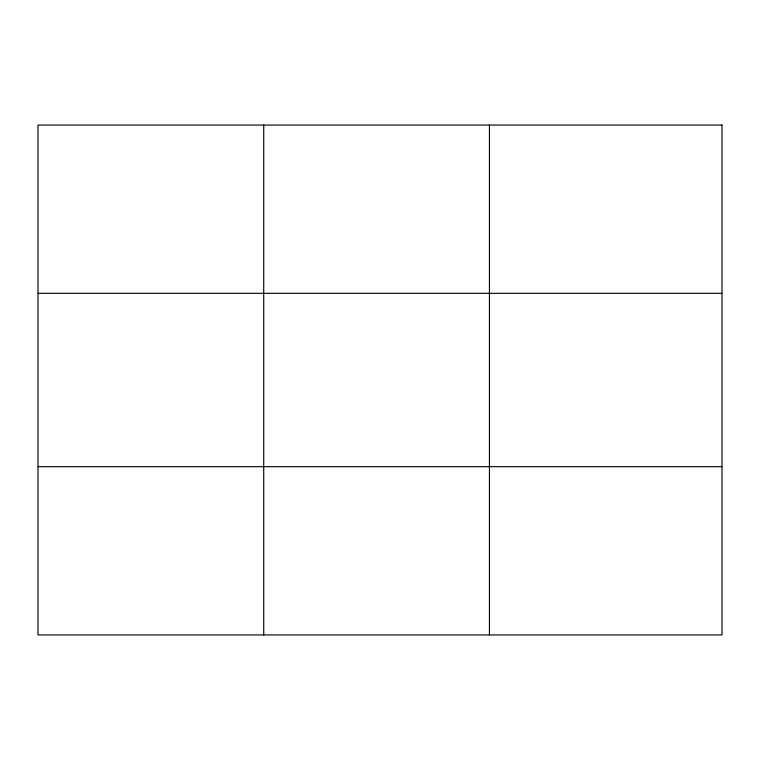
<?xml version="1.0" encoding="UTF-8"?>
<svg xmlns="http://www.w3.org/2000/svg" width="760" height="760" viewBox="0 0 760 760"><rect width="100%" height="100%" fill="white"/><g stroke="black" fill="none" stroke-linecap="round" stroke-linejoin="round"><path stroke-width="1.14" d="M263.72 125.058L263.72 634.942M489.44 125.058L489.44 634.942M38 293.322L722 293.322M38 466.678L722 466.678M722 125.058L722 634.942L38 634.942L38 125.058L722 125.058"/></g></svg>
